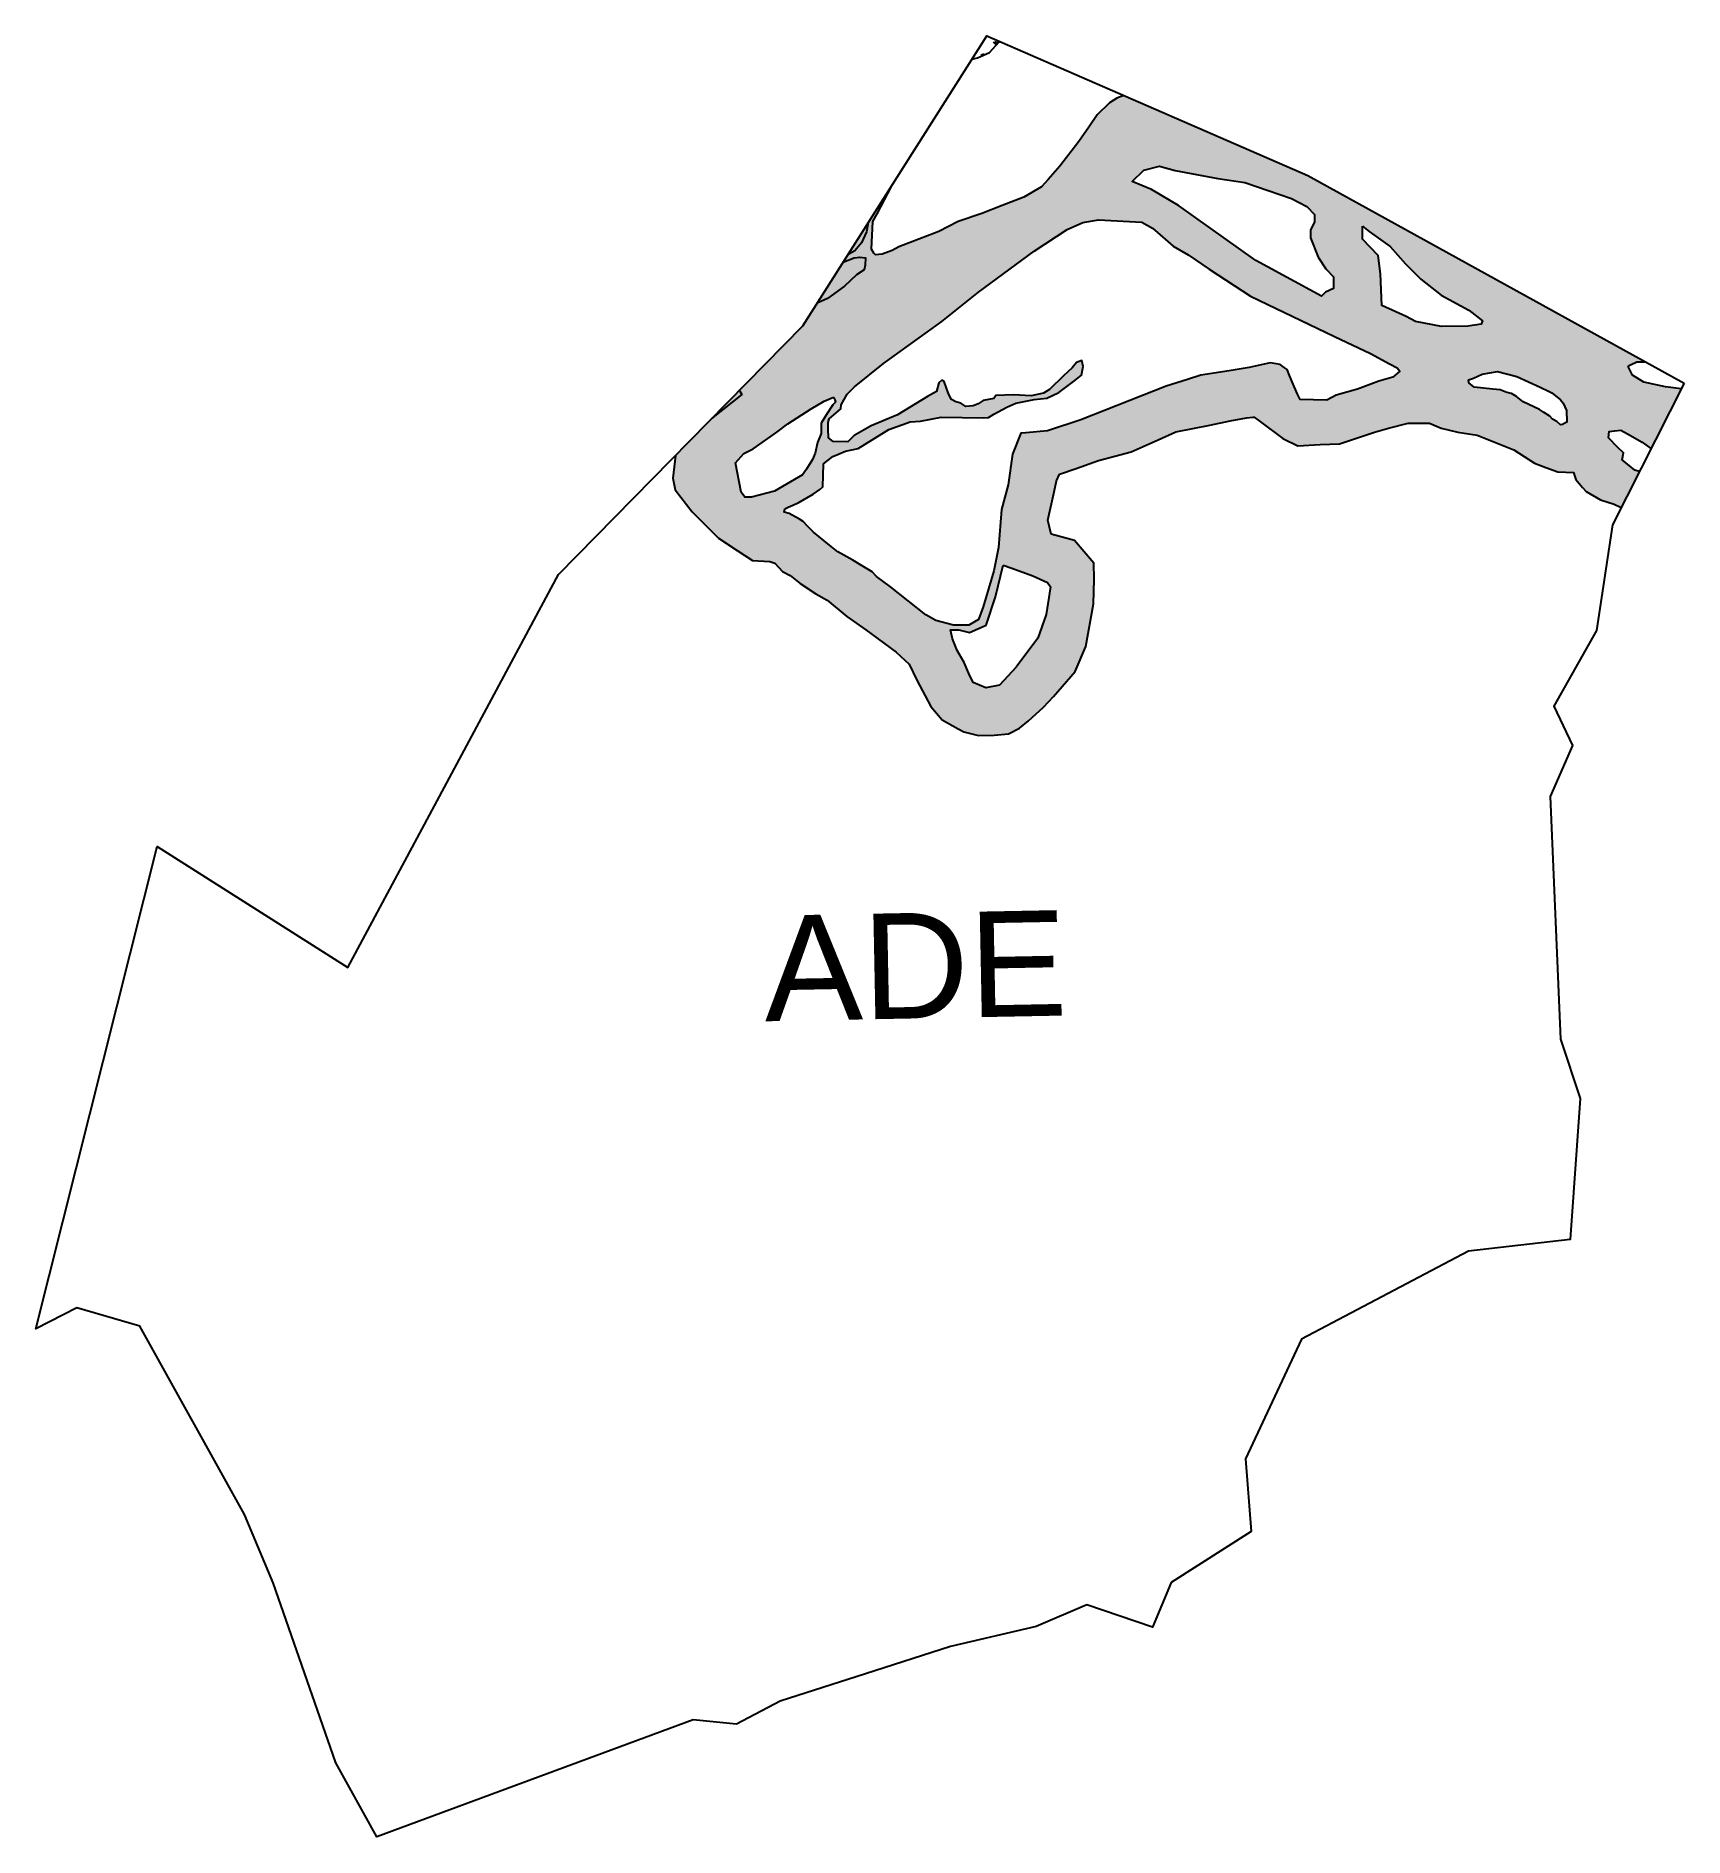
# Model space of a CAD drawing. Header units: metres. Extents: x 295202 to 296901, y 1978172 to 1980028.
import ezdxf

# ---------------------------------------------------------------- set-up
doc = ezdxf.new("R2010")
doc.units = ezdxf.units.M
doc.header["$MEASUREMENT"] = 0
doc.layers.add('MANGROOVE BUFFER ZONE', color=120, linetype='Continuous')
doc.layers.add('VILLAGE NAME', color=250, linetype='Continuous')
doc.styles.get("Standard").update_dxf_attribs({"font": 'simplex.shx'})

msp = doc.modelspace()

# ---------------------------------------------------------------- hatches: boundary and pattern name
at = {"layer": 'MANGROOVE BUFFER ZONE'}
h = msp.add_hatch(dxfattribs=at)
h.set_pattern_fill('GRASS', color=256, scale=18)
h.paths.add_polyline_path([(296194.9, 1980021.9), (296195.5, 1980022.2), (296182.2, 1980028), (296167, 1980004.1), (296172.5, 1980005.5), (296184.8, 1980010.9)])
h = msp.add_hatch(dxfattribs=at)
h.set_pattern_fill('GRASS', color=256, scale=18)
h.paths.add_polyline_path([(296898, 1979664.3), (296881.8, 1979666.3), (296859.6, 1979671.3), (296848, 1979678.5), (296843.4, 1979687.2), (296846, 1979689.2), (296852.4, 1979692.1), (296861, 1979692.3), (296513, 1979884.3), (296323.3, 1979966.7), (296316.4, 1979963.9), (296308.7, 1979959.1), (296296, 1979946.7), (296287.3, 1979934.1), (296277.1, 1979919.1), (296257.5, 1979893.7), (296245.3, 1979880.1), (296238.5, 1979872.6), (296220.5, 1979862), (296198.2, 1979853.4), (296177.1, 1979845.2), (296152.5, 1979836.8), (296132.6, 1979826.4), (296091.5, 1979810.8), (296084.5, 1979806.9), (296074.3, 1979803), (296067.6, 1979802.6), (296065.6, 1979804.3), (296063.4, 1979808.2), (296064.7, 1979836.9), (296069.3, 1979844.6), (296083.8, 1979872.9), (296084.3, 1979873.8), (295992.4, 1979729.2), (295861.2, 1979595.7), (295858.5, 1979572.4), (295860.9, 1979560.1), (295878.3, 1979537.4), (295905.6, 1979510.3), (295924.8, 1979497.8), (295940.6, 1979487.5), (295958.4, 1979486.3), (295963.6, 1979484.6), (295971.5, 1979476.2), (295979.3, 1979471.9), (295989.7, 1979463.6), (296005.9, 1979453.1), (296017.7, 1979446.5), (296037.9, 1979429.6), (296057.4, 1979416.1), (296088.8, 1979392.8), (296102.1, 1979380.7), (296110, 1979364.1), (296124.4, 1979336.8), (296136.2, 1979323.3), (296152.7, 1979314), (296158.4, 1979310.8), (296173.5, 1979307.1), (296189.8, 1979307.4), (296204.4, 1979308.9), (296215.9, 1979314.7), (296225.3, 1979322.3), (296240.7, 1979336.3), (296250.8, 1979347.2), (296273.3, 1979372.9), (296284.4, 1979398.7), (296292.2, 1979442.8), (296293, 1979468.1), (296292.4, 1979484.6), (296272.7, 1979508), (296248.6, 1979514.5), (296245, 1979528.9), (296251.6, 1979558.3), (296254.1, 1979569.5), (296257.3, 1979576.5), (296274.3, 1979582.2), (296297.4, 1979590.6), (296331.1, 1979599.3), (296359, 1979611.8), (296377, 1979619.9), (296412, 1979626.9), (296433, 1979631.2), (296450, 1979634.6), (296456.6, 1979635.1), (296457.9, 1979635.2), (296464.4, 1979630.3), (296487.4, 1979613.1), (296502.8, 1979605.7), (296525.9, 1979607.1), (296545.8, 1979607.8), (296581.9, 1979619.7), (296596.4, 1979623.9), (296616.6, 1979628.8), (296638.7, 1979628.8), (296650.7, 1979623.9), (296667.9, 1979619.7), (296687.8, 1979616.7), (296725.7, 1979601.5), (296746.8, 1979587.7), (296758.4, 1979583.4), (296770.8, 1979578.9), (296787, 1979578.2), (296789.4, 1979570.8), (296796.4, 1979562.7), (296800.1, 1979558.4), (296815, 1979550.1), (296828.9, 1979545.4), (296836.2, 1979541.9), (296854.9, 1979579), (296850.2, 1979580.6), (296837.2, 1979591.2), (296838.7, 1979598.5), (296832.9, 1979604), (296823.2, 1979613.9), (296824, 1979620.2), (296829.5, 1979621.1), (296835.8, 1979621.6), (296842.8, 1979617.8), (296858, 1979609.5), (296866.9, 1979602.7)])
h.paths.add_polyline_path([(296779.7, 1979642.1), (296780.2, 1979630), (296778.3, 1979629), (296775.6, 1979627.5), (296773.6, 1979627.2), (296769.9, 1979630.8), (296765.4, 1979633.2), (296762.5, 1979636), (296756, 1979640.3), (296751.9, 1979643), (296735.1, 1979650.8), (296728.3, 1979656.5), (296723.3, 1979659.6), (296718.4, 1979660.7), (296711.3, 1979663.4), (296703.8, 1979664), (296684.7, 1979666.2), (296679.1, 1979670.4), (296678.7, 1979673.5), (296683.8, 1979675.2), (296692.9, 1979679.6), (296708.7, 1979682.1), (296728.6, 1979676.9), (296752.6, 1979666.1), (296761.4, 1979662.1), (296764.7, 1979660.3), (296773.8, 1979653.1), (296776.4, 1979649.5)], flags=16)
h.paths.add_polyline_path([(296691.9, 1979730.9), (296678.2, 1979729), (296650.9, 1979728.5), (296624.1, 1979733.9), (296614.4, 1979738.8), (296589.5, 1979750.2), (296588, 1979782.7), (296585.7, 1979801.6), (296569.6, 1979818.6), (296569.5, 1979832), (296576.4, 1979826.6), (296597.9, 1979811.1), (296613.9, 1979793.1), (296629.5, 1979777.2), (296650.5, 1979761), (296679.1, 1979745.4), (296693.1, 1979734.4)], flags=16)
h.paths.add_polyline_path([(296608, 1979682.6), (296600.7, 1979676.5), (296586.2, 1979672.2), (296564.4, 1979664), (296542.5, 1979657.7), (296532.6, 1979652.6), (296505.1, 1979653.3), (296502.5, 1979658.8), (296497, 1979671.7), (296494.4, 1979678), (296491.7, 1979684.2), (296488.8, 1979686.4), (296484.8, 1979689.5), (296474.4, 1979691), (296452.8, 1979686.3), (296432.1, 1979683), (296403, 1979678.5), (296389, 1979673.8), (296367.1, 1979667), (296279.1, 1979632.5), (296244.8, 1979621), (296222.6, 1979619.1), (296217.2, 1979618.6), (296208.8, 1979596.9), (296204.3, 1979565.4), (296197.5, 1979540.1), (296194.2, 1979500.9), (296189.5, 1979476.8), (296178.6, 1979439.7), (296173.7, 1979426.7), (296163.8, 1979420.7), (296147.7, 1979420.6), (296129.8, 1979425.4), (296119.5, 1979431.3), (296082.8, 1979460.1), (296068.5, 1979471), (296064, 1979475.6), (296053.6, 1979481.9), (296044, 1979487.8), (296028.7, 1979496.2), (296019.9, 1979503.3), (296003.4, 1979516.6), (295997.7, 1979522.6), (295992.9, 1979527.7), (295989, 1979529.9), (295978.4, 1979536), (295973.3, 1979537.1), (295974, 1979540.5), (295977.3, 1979542.5), (295987.8, 1979546.7), (296003.1, 1979555.9), (296010.2, 1979560.7), (296013.1, 1979563.4), (296013.7, 1979587.1), (296023.6, 1979594.7), (296036.5, 1979600.2), (296049.4, 1979602.7), (296081.2, 1979622.4), (296103.1, 1979630.3), (296114, 1979630.9), (296135, 1979635.2), (296178.9, 1979634.4), (296183.8, 1979634.7), (296189.4, 1979638.1), (296202.8, 1979645.6), (296212.2, 1979649.5), (296231, 1979653.4), (296244.2, 1979654.7), (296256.6, 1979660.6), (296273.1, 1979673), (296279.7, 1979678.5), (296281.7, 1979687.4), (296280.3, 1979693.5), (296274.8, 1979691.5), (296270.1, 1979686), (296261.1, 1979677.8), (296246.9, 1979663.8), (296240.6, 1979659.8), (296228, 1979657.2), (296209.6, 1979658), (296191.4, 1979657.6), (296189.3, 1979654.5), (296178.6, 1979652.4), (296173.2, 1979649), (296168.2, 1979646.8), (296160.5, 1979646), (296155.5, 1979649.6), (296150.4, 1979651.1), (296145.9, 1979653.2), (296143.2, 1979658.5), (296140.8, 1979665), (296138.2, 1979671.8), (296135.8, 1979673.2), (296132.9, 1979670.6), (296130.3, 1979661.5), (296121.2, 1979656.3), (296090.2, 1979637.6), (296062.9, 1979626.2), (296045.5, 1979616.4), (296039, 1979609.8), (296023.8, 1979610), (296019.1, 1979613.8), (296018.7, 1979623), (296018.7, 1979629.6), (296019.7, 1979633.3), (296031.7, 1979643.7), (296032.1, 1979648), (296038.2, 1979658.7), (296045.8, 1979666.4), (296075.7, 1979690.5), (296135.8, 1979733.6), (296173.8, 1979763.9), (296231, 1979806.3), (296264.9, 1979828.7), (296281.1, 1979835.6), (296297.4, 1979838.5), (296342, 1979836.1), (296353.1, 1979830), (296368.7, 1979816.2), (296374.4, 1979811.3), (296389.9, 1979802.6), (296411.6, 1979787.5), (296454.1, 1979759.7), (296540.7, 1979718.4), (296577.7, 1979700.8), (296597.4, 1979690.2), (296605.1, 1979686)], flags=16)
h.paths.add_polyline_path([(296539.5, 1979767.8), (296531.5, 1979763.9), (296527.4, 1979759.9), (296459.6, 1979796.6), (296380, 1979853.4), (296352.1, 1979869.7), (296332.1, 1979877.9), (296344.2, 1979889.8), (296360.3, 1979893.7), (296376.3, 1979889.5), (296420.3, 1979881.1), (296448.3, 1979876.9), (296472.3, 1979868.6), (296496.3, 1979860.4), (296512.2, 1979852.2), (296520.2, 1979844.1), (296520.1, 1979836.1), (296516, 1979828.1), (296516, 1979820.1), (296523.8, 1979800), (296531.7, 1979787.9), (296539.6, 1979779.8)], flags=16)
h.paths.add_polyline_path([(296247.7, 1979460.4), (296243.4, 1979431.7), (296234.9, 1979407.2), (296212.3, 1979377.3), (296195.3, 1979359), (296181.3, 1979356), (296168.3, 1979361.5), (296163.8, 1979371), (296158.7, 1979382.3), (296151.8, 1979394.5), (296146.7, 1979406.5), (296144.9, 1979416), (296153.4, 1979416.1), (296164.5, 1979413.3), (296181.5, 1979420.6), (296191.2, 1979449.8), (296199, 1979482.6), (296207.9, 1979479.4), (296229.8, 1979471.6), (296244.9, 1979464.8)], flags=16)
h.paths.add_polyline_path([(296026.3, 1979650.7), (296023.3, 1979648), (296017, 1979637.9), (296011.5, 1979628.9), (296011.5, 1979618.2), (296007.5, 1979608.9), (296005.3, 1979598.1), (296002.6, 1979591.4), (295996.4, 1979581.7), (295992.2, 1979575.8), (295963.4, 1979559), (295939.5, 1979552.7), (295932.6, 1979552.7), (295929.1, 1979557.8), (295923, 1979588), (295931.8, 1979597.7), (295941.2, 1979602.5), (295965.7, 1979619.6), (295977.1, 1979628.2), (296001.1, 1979643.8), (296014.6, 1979651.5), (296024, 1979655.7), (296025.6, 1979653.1)], flags=16)

# ---------------------------------------------------------------- linework, layer by layer
at = {"color": 3, "flags": 128}
for points in [[(296827.2, 1979524.1), (296810.8, 1979415.2), (296766.8, 1979337.3), (296786, 1979296.8), (296763, 1979244), (296773.8, 1978994.2), (296793.9, 1978933), (296783.6, 1978787.6), (296678.8, 1978775.7), (296506.6, 1978684.8), (296448.9, 1978561.4), (296454.6, 1978486.8), (296372.2, 1978434.2), (296353.1, 1978388), (296285.3, 1978411.2), (296233.2, 1978388.8), (296144.9, 1978368.1), (296057, 1978340), (295969, 1978311.9), (295924, 1978288.2), (295879.6, 1978292.6), (295553.2, 1978171.8), (295510.9, 1978248.2), (295446.4, 1978433.6), (295416.8, 1978504.3), (295309, 1978698.3), (295244.1, 1978717.1), (295201.9, 1978695.4), (295327, 1979192.8), (295523.3, 1979067.9), (295740.5, 1979472.9), (295992.4, 1979729.2), (296182.2, 1980028), (296513, 1979884.3), (296901, 1979670.2)], [(296901, 1979670.2), (296827.2, 1979524.1)]]:
    msp.add_lwpolyline(points, dxfattribs=at)
at = {"layer": 'MANGROOVE BUFFER ZONE', "flags": 128}
for points in [[(296167, 1980004.1), (296172.5, 1980005.5), (296184.8, 1980010.9), (296194.9, 1980021.9), (296195.5, 1980022.2)], [(296323.3, 1979966.7), (296316.4, 1979963.9), (296308.7, 1979959.1), (296296, 1979946.7), (296287.3, 1979934.1), (296277.1, 1979919.1), (296257.5, 1979893.7), (296245.3, 1979880.1), (296238.5, 1979872.6), (296220.5, 1979862), (296198.2, 1979853.4), (296177.1, 1979845.2), (296152.5, 1979836.8), (296132.6, 1979826.4), (296091.5, 1979810.8), (296084.5, 1979806.9), (296074.3, 1979803), (296067.6, 1979802.6), (296065.6, 1979804.3), (296063.4, 1979808.2), (296064.7, 1979836.9), (296069.3, 1979844.6), (296083.8, 1979872.9), (296084.3, 1979873.8)], [(296060, 1979835.7), (296058.2, 1979826.1), (296053.1, 1979814.9), (296046.1, 1979806.7), (296039.8, 1979803), (296039.1, 1979802.7)], [(296033.7, 1979794.2), (296034.7, 1979795.1), (296045.6, 1979799.2), (296051.2, 1979800.2), (296057.2, 1979799.4), (296056.7, 1979791.9), (296055.8, 1979786.9), (296047.7, 1979781.9), (296035.6, 1979770.3), (296017.8, 1979757.3), (296007.3, 1979752.6)], [(296898, 1979664.3), (296881.8, 1979666.3), (296859.6, 1979671.3), (296848, 1979678.5), (296843.4, 1979687.2), (296846, 1979689.2), (296852.4, 1979692.1), (296861, 1979692.3)], [(295927.1, 1979662.7), (295927.5, 1979662.1), (295929.8, 1979658.6), (295898.1, 1979633.3)], [(295861.2, 1979595.7), (295858.5, 1979572.4), (295860.9, 1979560.1), (295878.3, 1979537.4), (295905.6, 1979510.3), (295924.8, 1979497.8), (295940.6, 1979487.5), (295958.4, 1979486.3), (295963.6, 1979484.6), (295971.5, 1979476.2), (295979.3, 1979471.9), (295989.7, 1979463.6), (296005.9, 1979453.1), (296017.7, 1979446.5), (296037.9, 1979429.6), (296057.4, 1979416.1), (296088.8, 1979392.8), (296102.1, 1979380.7), (296110, 1979364.1), (296124.4, 1979336.8), (296136.2, 1979323.3), (296152.7, 1979314), (296158.4, 1979310.8), (296173.5, 1979307.1), (296189.8, 1979307.4), (296204.4, 1979308.9), (296215.9, 1979314.7), (296225.3, 1979322.3), (296240.7, 1979336.3), (296250.8, 1979347.2), (296273.3, 1979372.9), (296284.4, 1979398.7), (296292.2, 1979442.8), (296293, 1979468.1), (296292.4, 1979484.6), (296272.7, 1979508), (296248.6, 1979514.5), (296245, 1979528.9), (296251.6, 1979558.3), (296254.1, 1979569.5), (296257.3, 1979576.5), (296274.3, 1979582.2), (296297.4, 1979590.6), (296331.1, 1979599.3), (296359, 1979611.8), (296377, 1979619.9), (296412, 1979626.9), (296433, 1979631.2), (296450, 1979634.6), (296456.6, 1979635.1), (296457.9, 1979635.2), (296464.4, 1979630.3), (296487.4, 1979613.1), (296502.8, 1979605.7), (296525.9, 1979607.1), (296545.8, 1979607.8), (296581.9, 1979619.7), (296596.4, 1979623.9), (296616.6, 1979628.8), (296638.7, 1979628.8), (296650.7, 1979623.9), (296667.9, 1979619.7), (296687.8, 1979616.7), (296725.7, 1979601.5), (296746.8, 1979587.7), (296758.4, 1979583.4), (296770.8, 1979578.9), (296787, 1979578.2), (296789.4, 1979570.8), (296796.4, 1979562.7), (296800.1, 1979558.4), (296815, 1979550.1), (296828.9, 1979545.4), (296836.2, 1979541.9)], [(296854.9, 1979579), (296850.2, 1979580.6), (296837.2, 1979591.2), (296838.7, 1979598.5), (296832.9, 1979604), (296823.2, 1979613.9), (296824, 1979620.2), (296829.5, 1979621.1), (296835.8, 1979621.6), (296842.8, 1979617.8), (296858, 1979609.5), (296866.9, 1979602.7)]]:
    msp.add_lwpolyline(points, dxfattribs=at)
for points in [[(296344.2, 1979889.8), (296360.3, 1979893.7), (296376.3, 1979889.5), (296420.3, 1979881.1), (296448.3, 1979876.9), (296472.3, 1979868.6), (296496.3, 1979860.4), (296512.2, 1979852.2), (296520.2, 1979844.1), (296520.1, 1979836.1), (296516, 1979828.1), (296516, 1979820.1), (296523.8, 1979800), (296531.7, 1979787.9), (296539.6, 1979779.8), (296539.5, 1979767.8), (296531.5, 1979763.9), (296527.4, 1979759.9), (296459.6, 1979796.6), (296380, 1979853.4), (296352.1, 1979869.7), (296332.1, 1979877.9)], [(296264.9, 1979828.7), (296281.1, 1979835.6), (296297.4, 1979838.5), (296342, 1979836.1), (296353.1, 1979830), (296368.7, 1979816.2), (296374.4, 1979811.3), (296389.9, 1979802.6), (296411.6, 1979787.5), (296454.1, 1979759.7), (296540.7, 1979718.4), (296577.7, 1979700.8), (296597.4, 1979690.2), (296605.1, 1979686), (296608, 1979682.6), (296600.7, 1979676.5), (296586.2, 1979672.2), (296564.4, 1979664), (296542.5, 1979657.7), (296532.6, 1979652.6), (296505.1, 1979653.3), (296502.5, 1979658.8), (296497, 1979671.7), (296494.4, 1979678), (296491.7, 1979684.2), (296488.8, 1979686.4), (296484.8, 1979689.5), (296474.4, 1979691), (296452.8, 1979686.3), (296432.1, 1979683), (296403, 1979678.5), (296389, 1979673.8), (296367.1, 1979667), (296279.1, 1979632.5), (296244.8, 1979621), (296222.6, 1979619.1), (296217.2, 1979618.6), (296208.8, 1979596.9), (296204.3, 1979565.4), (296197.5, 1979540.1), (296194.2, 1979500.9), (296189.5, 1979476.8), (296178.6, 1979439.7), (296173.7, 1979426.7), (296163.8, 1979420.7), (296147.7, 1979420.6), (296129.8, 1979425.4), (296119.5, 1979431.3), (296082.8, 1979460.1), (296068.5, 1979471), (296064, 1979475.6), (296053.6, 1979481.9), (296044, 1979487.8), (296028.7, 1979496.2), (296019.9, 1979503.3), (296003.4, 1979516.6), (295997.7, 1979522.6), (295992.9, 1979527.7), (295989, 1979529.9), (295978.4, 1979536), (295973.3, 1979537.1), (295974, 1979540.5), (295977.3, 1979542.5), (295987.8, 1979546.7), (296003.1, 1979555.9), (296010.2, 1979560.7), (296013.1, 1979563.4), (296013.7, 1979587.1), (296023.6, 1979594.7), (296036.5, 1979600.2), (296049.4, 1979602.7), (296081.2, 1979622.4), (296103.1, 1979630.3), (296114, 1979630.9), (296135, 1979635.2), (296178.9, 1979634.4), (296183.8, 1979634.7), (296189.4, 1979638.1), (296202.8, 1979645.6), (296212.2, 1979649.5), (296231, 1979653.4), (296244.2, 1979654.7), (296256.6, 1979660.6), (296273.1, 1979673), (296279.7, 1979678.5), (296281.7, 1979687.4), (296280.3, 1979693.5), (296274.8, 1979691.5), (296270.1, 1979686), (296261.1, 1979677.8), (296246.9, 1979663.8), (296240.6, 1979659.8), (296228, 1979657.2), (296209.6, 1979658), (296191.4, 1979657.6), (296189.3, 1979654.5), (296178.6, 1979652.4), (296173.2, 1979649), (296168.2, 1979646.8), (296160.5, 1979646), (296155.5, 1979649.6), (296150.4, 1979651.1), (296145.9, 1979653.2), (296143.2, 1979658.5), (296140.8, 1979665), (296138.2, 1979671.8), (296135.8, 1979673.2), (296132.9, 1979670.6), (296130.3, 1979661.5), (296121.2, 1979656.3), (296090.2, 1979637.6), (296062.9, 1979626.2), (296045.5, 1979616.4), (296039, 1979609.8), (296023.8, 1979610), (296019.1, 1979613.8), (296018.7, 1979623), (296018.7, 1979629.6), (296019.7, 1979633.3), (296031.7, 1979643.7), (296032.1, 1979648), (296038.2, 1979658.7), (296045.8, 1979666.4), (296075.7, 1979690.5), (296135.8, 1979733.6), (296173.8, 1979763.9), (296231, 1979806.3)], [(296569.5, 1979832), (296576.4, 1979826.6), (296597.9, 1979811.1), (296613.9, 1979793.1), (296629.5, 1979777.2), (296650.5, 1979761), (296679.1, 1979745.4), (296693.1, 1979734.4), (296691.9, 1979730.9), (296678.2, 1979729), (296650.9, 1979728.5), (296624.1, 1979733.9), (296614.4, 1979738.8), (296589.5, 1979750.2), (296588, 1979782.7), (296585.7, 1979801.6), (296569.6, 1979818.6)], [(296678.7, 1979673.5), (296683.8, 1979675.2), (296692.9, 1979679.6), (296708.7, 1979682.1), (296728.6, 1979676.9), (296752.6, 1979666.1), (296761.4, 1979662.1), (296764.7, 1979660.3), (296773.8, 1979653.1), (296776.4, 1979649.5), (296779.7, 1979642.1), (296780.2, 1979630), (296778.3, 1979629), (296775.6, 1979627.5), (296773.6, 1979627.2), (296769.9, 1979630.8), (296765.4, 1979633.2), (296762.5, 1979636), (296756, 1979640.3), (296751.9, 1979643), (296735.1, 1979650.8), (296728.3, 1979656.5), (296723.3, 1979659.6), (296718.4, 1979660.7), (296711.3, 1979663.4), (296703.8, 1979664), (296684.7, 1979666.2), (296679.1, 1979670.4)], [(296024, 1979655.7), (296025.6, 1979653.1), (296026.3, 1979650.7), (296023.3, 1979648), (296017, 1979637.9), (296011.5, 1979628.9), (296011.5, 1979618.2), (296007.5, 1979608.9), (296005.3, 1979598.1), (296002.6, 1979591.4), (295996.4, 1979581.7), (295992.2, 1979575.8), (295963.4, 1979559), (295939.5, 1979552.7), (295932.6, 1979552.7), (295929.1, 1979557.8), (295923, 1979588), (295931.8, 1979597.7), (295941.2, 1979602.5), (295965.7, 1979619.6), (295977.1, 1979628.2), (296001.1, 1979643.8), (296014.6, 1979651.5)], [(296199, 1979482.6), (296207.9, 1979479.4), (296229.8, 1979471.6), (296244.9, 1979464.8), (296247.7, 1979460.4), (296243.4, 1979431.7), (296234.9, 1979407.2), (296212.3, 1979377.3), (296195.3, 1979359), (296181.3, 1979356), (296168.3, 1979361.5), (296163.8, 1979371), (296158.7, 1979382.3), (296151.8, 1979394.5), (296146.7, 1979406.5), (296144.9, 1979416), (296153.4, 1979416.1), (296164.5, 1979413.3), (296181.5, 1979420.6), (296191.2, 1979449.8)]]:
    msp.add_lwpolyline(points, close=True, dxfattribs=at)

# ---------------------------------------------------------------- texts
at = {"layer": 'VILLAGE NAME', "insert": (295951.5, 1979121.2), "char_height": 108.748, "attachment_point": 1, "rotation": 1.1028}
msp.add_mtext_dynamic_manual_height_columns('{\\fArial|b0|i0|c0|p34;ADE}', width=1571.314, gutter_width=543.7, heights=[0], dxfattribs=at)

doc.saveas('drawing.dxf')
